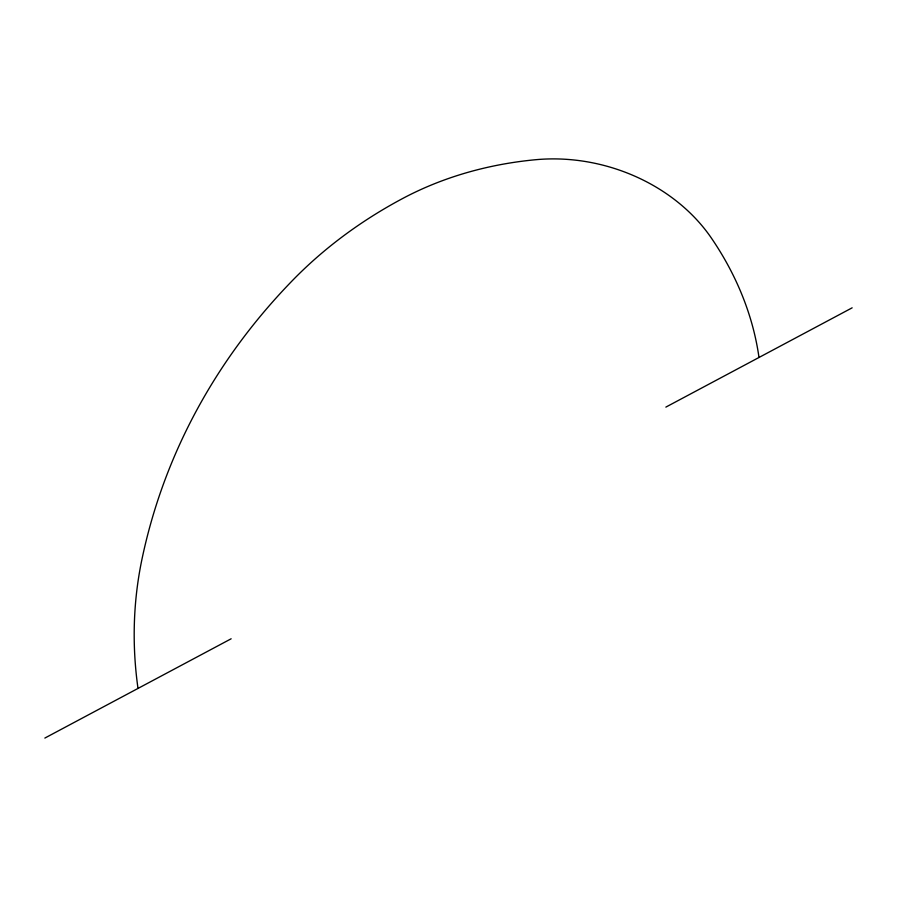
<?xml version="1.0" encoding="UTF-8"?>
<svg xmlns="http://www.w3.org/2000/svg" width="897" height="897" viewBox="0 0 897 897"><rect width="100%" height="100%" fill="white"/><g stroke="black" fill="none" stroke-linecap="round" stroke-linejoin="round"><path stroke-width="1.35" d="M44.85 738.074L231.146 638.787M665.854 407.115L852.15 307.828M138.003 688.436A549.278 446.056 15.4 0 1 142.04 558.865A829.803 673.871 15.4 0 1 292.321 280.66A549.278 446.056 15.4 0 1 402.652 198.506A350.716 284.809 15.4 0 1 535.464 159.733A166.315 135.055 15.4 0 1 711.523 238.266A350.716 284.809 15.4 0 1 758.997 357.477"/></g></svg>
